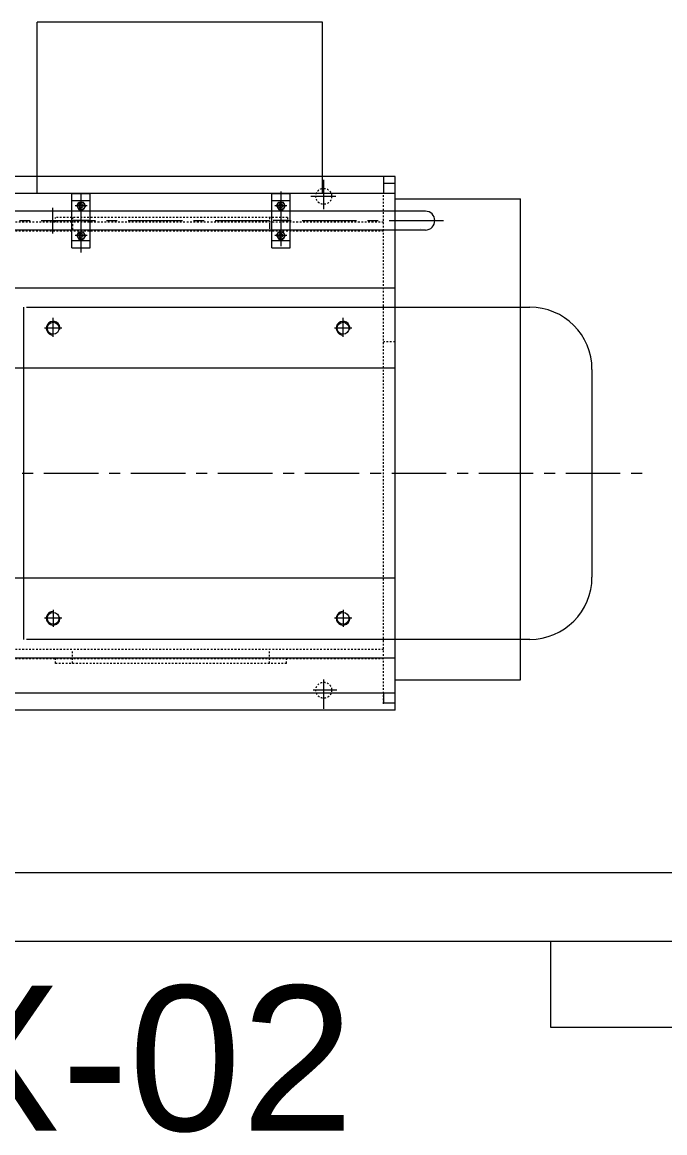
# Model space of a CAD drawing. Header units: inches. Extents: x 0 to 22015, y 0 to 16774.
# Drawn here: x 11655 to 12781, y 5888 to 7834 of the extents above; entities that cross this region are included whole.
import ezdxf

# ---------------------------------------------------------------- set-up
doc = ezdxf.new("R2010")
doc.units = ezdxf.units.IN
doc.header["$MEASUREMENT"] = 0
doc.linetypes.add('CENTER', pattern=[50.8, 31.75, -6.35, 6.35, -6.35])
doc.linetypes.add('EB_DASH', pattern=[6, 3, -3])
for name, color, linetype, lineweight in [('CAXA0', 7, 'Continuous', 5), ('CAXA1', 5, 'CENTER', 5), ('CAXA2', 6, 'EB_DASH', 5)]:
    doc.layers.add(name, color=color, linetype=linetype, lineweight=lineweight)
doc.styles.add('Roman', font='arial.ttf')

msp = doc.modelspace()

# ---------------------------------------------------------------- linework, layer by layer
at = {"color": 7, "lineweight": 5}
for p, q in [((12308.43, 7524.33), (12528.43, 7524.33)), ((12528.43, 6681.7), (12528.43, 7524.33)), ((12308.43, 6681.7), (12528.43, 6681.7)), ((13365.94, 6343.6), (10165.94, 6343.6)), ((13365.94, 6223.6), (10165.94, 6223.6)), ((12580.94, 6223.6), (12580.94, 6073.6)), ((12580.94, 6073.6), (13225.94, 6073.6))]:
    msp.add_line(p, q, dxfattribs=at)
for start, end in [(0, 90), (270, 0)]:
    msp.add_arc((12361.59, 7486.1), 16.5, start, end, dxfattribs=at)
at = {"layer": 'CAXA0', "color": 7, "linetype": 'Continuous', "lineweight": 5}
for p, q in [((11681.43, 7533.6), (11681.43, 7833.6)), ((12181.43, 7833.6), (11681.43, 7833.6)), ((12181.43, 7533.6), (12181.43, 7833.6)), ((12308.43, 7563.6), (10758.43, 7563.6)), ((12288.43, 7563.6), (12288.43, 7533.59)), ((12288.43, 7551.1), (12288.43, 7533.6)), ((12308.43, 7551.1), (12288.43, 7551.1)), ((12308.43, 6628.6), (12308.43, 7563.6)), ((12308.43, 7533.6), (11121.64, 7533.6)), ((11742.43, 7533.6), (11774.43, 7533.6)), ((11742.43, 7438.6), (11742.43, 7533.6)), ((11774.43, 7438.6), (11774.43, 7533.6)), ((12092.43, 7533.6), (12124.43, 7533.6)), ((12092.43, 7438.6), (12092.43, 7533.6)), ((12124.43, 7438.6), (12124.43, 7533.6)), ((11742.43, 7521.1), (11774.43, 7521.1)), ((11750.93, 7512.1), (11754.68, 7518.6)), ((11750.93, 7512.1), (11754.68, 7505.6)), ((11754.68, 7518.6), (11762.19, 7518.6)), ((11765.94, 7512.1), (11762.19, 7518.6)), ((11765.94, 7512.1), (11762.19, 7505.6)), ((12092.43, 7521.1), (12124.43, 7521.1)), ((12100.93, 7512.1), (12104.68, 7518.6)), ((12100.93, 7512.1), (12104.68, 7505.6)), ((12104.68, 7518.6), (12112.19, 7518.6)), ((12115.94, 7512.1), (12112.19, 7518.6)), ((12115.94, 7512.1), (12112.19, 7505.6)), ((12361.59, 7502.6), (11525.33, 7502.6)), ((11754.68, 7505.6), (11762.19, 7505.6)), ((12104.68, 7505.6), (12112.19, 7505.6)), ((12353.09, 7473.08), (12353.09, 7473.12)), ((12361.59, 7469.6), (11525.33, 7469.6)), ((11742.43, 7451.1), (11774.43, 7451.1)), ((11750.93, 7460.1), (11754.68, 7466.6)), ((11750.93, 7460.1), (11754.68, 7453.6)), ((11754.68, 7466.6), (11762.19, 7466.6)), ((11754.68, 7453.6), (11762.19, 7453.6)), ((11765.94, 7460.1), (11762.19, 7466.6)), ((11765.94, 7460.1), (11762.19, 7453.6)), ((12092.43, 7451.1), (12124.43, 7451.1)), ((12100.93, 7460.1), (12104.68, 7466.6)), ((12100.93, 7460.1), (12104.68, 7453.6)), ((12104.68, 7466.6), (12112.19, 7466.6)), ((12104.68, 7453.6), (12112.19, 7453.6)), ((12115.94, 7460.1), (12112.19, 7466.6)), ((12115.94, 7460.1), (12112.19, 7453.6)), ((11742.43, 7438.6), (11774.43, 7438.6)), ((12092.43, 7438.6), (12124.43, 7438.6)), ((12308.43, 7367.6), (11642.72, 7367.6)), ((11657.92, 6752.6), (11657.92, 7334.6)), ((11662.77, 7334.6), (12544.31, 7334.6)), ((12308.43, 7227.6), (11642.72, 7227.6)), ((12653.44, 6861.73), (12653.44, 7225.48)), ((12308.43, 6643.6), (12308.43, 6923.59)), ((12308.43, 6859.6), (11642.72, 6859.6)), ((12544.31, 6752.6), (11662.77, 6752.6)), ((12308.43, 6719.6), (11642.72, 6719.6)), ((12308.43, 6658.6), (10758.43, 6658.6)), ((12288.43, 6658.6), (12288.43, 6641.1)), ((12308.43, 6641.1), (12288.43, 6641.1)), ((12308.43, 6628.6), (10758.43, 6628.6))]:
    msp.add_line(p, q, dxfattribs=at)
for centre, radius in [((11758.43, 7512.1), 6.5), ((11758.43, 7512.1), 3.4), ((12108.43, 7512.1), 6.5), ((12108.43, 7512.1), 3.4), ((11758.43, 7460.1), 6.5), ((11758.43, 7460.1), 3.4), ((12108.43, 7460.1), 6.5), ((12108.43, 7460.1), 3.4), ((11709.44, 7297.6), 10.38), ((12217.44, 7297.6), 10.38), ((11709.44, 6789.6), 10.38), ((12217.44, 6789.6), 10.38)]:
    msp.add_circle(centre, radius, dxfattribs=at)
for centre, radius, start, end in [((11758.43, 7512.1), 4, 80, 270), ((12108.43, 7512.1), 4, 80, 270), ((11758.43, 7460.1), 4, 80, 270), ((12108.43, 7460.1), 4, 80, 270), ((12544.31, 7225.48), 109.12, 0, 90), ((11709.44, 7297.6), 12, 350, 270), ((12217.44, 7297.6), 12, 350, 270), ((12544.31, 6861.73), 109.12, 270, 0), ((11709.44, 6789.6), 12, 90, 10), ((12217.44, 6789.6), 12, 90, 10)]:
    msp.add_arc(centre, radius, start, end, dxfattribs=at)
at = {"layer": 'CAXA1', "linetype": 'CENTER', "lineweight": 5, "ltscale": 3}
for p, q in [((12183.43, 7505.9), (12183.43, 7557.61)), ((11758.43, 7430.3), (11758.43, 7541.94)), ((11758.49, 7508.55), (11758.49, 7533.6)), ((12108.43, 7536.8), (12108.43, 7432.98)), ((12204.85, 7528.59), (12160.68, 7528.59)), ((11708.43, 7508.55), (11708.43, 7463.64)), ((11768.94, 7512.1), (11747.93, 7512.1)), ((11758.43, 7502.6), (11758.43, 7521.6)), ((12118.94, 7512.1), (12097.93, 7512.1)), ((12108.43, 7502.6), (12108.43, 7521.6)), ((11231.2, 7486.1), (12407.46, 7486.1)), ((11771.94, 7486.1), (11744.93, 7486.1)), ((12121.94, 7486.1), (12094.93, 7486.1)), ((11768.94, 7460.1), (11747.93, 7460.1)), ((11758.43, 7450.6), (11758.43, 7469.6)), ((12118.94, 7460.1), (12097.93, 7460.1)), ((12108.43, 7450.6), (12108.43, 7469.6)), ((11709.44, 7282.6), (11709.44, 7315.94)), ((12217.44, 7282.6), (12217.44, 7315.94)), ((11724.44, 7297.6), (11694.44, 7297.6)), ((11709.44, 7282.6), (11709.44, 7312.6)), ((12232.44, 7297.6), (12202.44, 7297.6)), ((12217.44, 7282.6), (12217.44, 7312.6)), ((10778.98, 7043.6), (12747.09, 7043.6)), ((11724.44, 6789.6), (11694.44, 6789.6)), ((11709.44, 6804.6), (11709.44, 6774.6)), ((12232.44, 6789.6), (12202.44, 6789.6)), ((12217.44, 6804.6), (12217.44, 6774.6)), ((12183.43, 6630.9), (12183.43, 6682.61)), ((12206.44, 6663.6), (12165.05, 6663.6))]:
    msp.add_line(p, q, dxfattribs=at)
at = {"layer": 'CAXA2', "color": 7, "linetype": 'EB_DASH', "lineweight": 5}
for p, q in [((12288.43, 6639.95), (12288.43, 7533.6)), ((11713.43, 7483.6), (11713.43, 7491.6)), ((12120.23, 7491.6), (11713.43, 7491.6)), ((11743.43, 7491.6), (11743.43, 7467.6)), ((12088.43, 7491.6), (12088.43, 7471.6)), ((12120.23, 7491.6), (12120.23, 7483.6)), ((12288.43, 7483.6), (10758.43, 7483.6)), ((12088.43, 7481.6), (12088.43, 7467.6)), ((12288.43, 7467.6), (11328.94, 7467.6)), ((12308.43, 7273.6), (12288.43, 7273.6)), ((12308.43, 7273.6), (12288.43, 7273.6)), ((12308.43, 7273.59), (12288.43, 7273.59)), ((12288.43, 6734.6), (10758.43, 6734.6)), ((11743.43, 6710.6), (11743.43, 6734.6)), ((12088.43, 6710.6), (12088.43, 6734.6)), ((12288.43, 6718.6), (10758.43, 6718.6)), ((11713.43, 6710.6), (11713.43, 6718.6)), ((12118.43, 6710.6), (12118.43, 6718.6)), ((12118.43, 6710.6), (11713.43, 6710.6))]:
    msp.add_line(p, q, dxfattribs=at)
for centre in [(12183.43, 7528.59), (12183.43, 6663.6)]:
    msp.add_circle(centre, 14, dxfattribs=at)

# ---------------------------------------------------------------- texts
at = {"color": 7, "linetype": 'Continuous', "lineweight": 5, "insert": (10363.25, 6145.99), "char_height": 254, "attachment_point": 1, "style": 'Roman'}
msp.add_mtext_dynamic_manual_height_columns('GL5-WX-02', width=3244.2481, gutter_width=1, heights=[0], dxfattribs=at)

doc.saveas('drawing.dxf')
